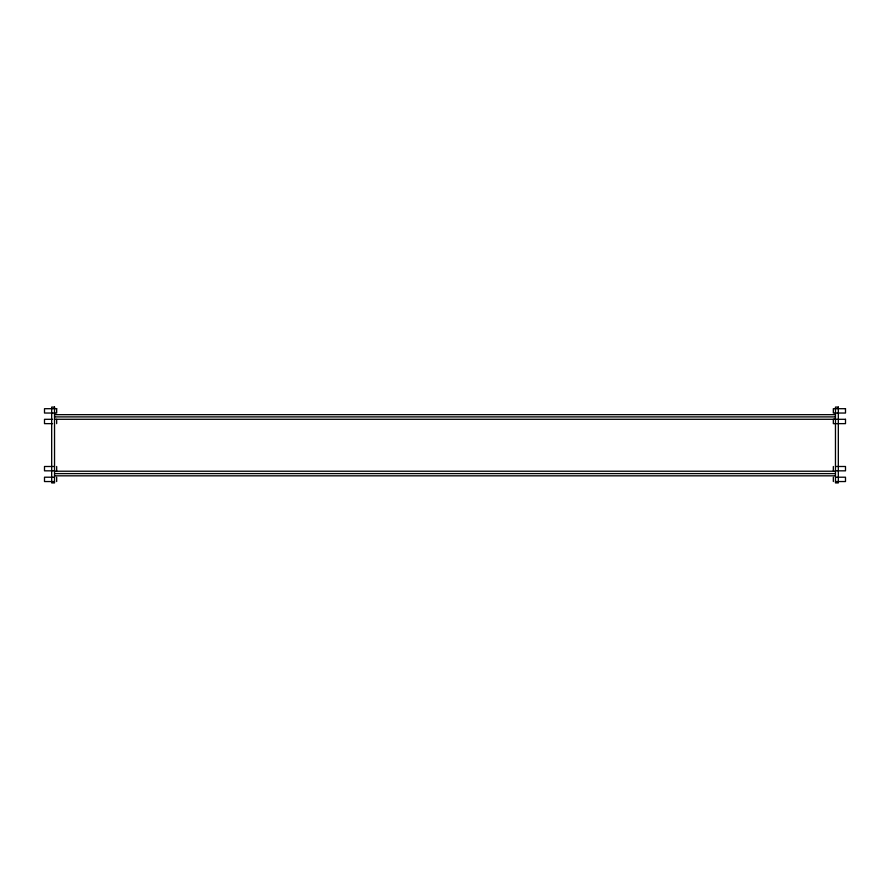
<?xml version="1.0" encoding="UTF-8"?>
<svg xmlns="http://www.w3.org/2000/svg" width="890" height="890" viewBox="0 0 890 890"><rect width="100%" height="100%" fill="white"/><g stroke="black" fill="none" stroke-linecap="round" stroke-linejoin="round"><path stroke-width="1.33" d="M54.535 414.662L835.465 414.662M54.535 416.898L835.465 416.898M54.535 419.279L835.465 419.279M52.621 419.301L44.5 419.301L44.5 423.64L52.621 423.64M54.535 466.493L44.5 466.493L44.5 470.832L54.535 470.832M835.465 466.493L845.5 466.493L845.5 470.832L835.465 470.832M54.535 471.222L835.465 471.222M54.535 473.602L835.465 473.602M54.535 475.827L835.465 475.827M54.535 477.207L44.5 477.207L44.5 481.546L54.535 481.546M835.465 477.207L845.5 477.207L845.5 481.546L835.465 481.546M833.329 466.493L833.329 470.832M833.329 477.207L833.329 481.546M56.671 419.301L56.671 423.64M56.671 466.493L56.671 470.832M56.671 477.207L56.671 481.546M54.535 407.075L51.676 407.075L51.676 482.925L54.535 482.925L54.535 407.075M838.324 407.075L835.465 407.075L835.465 482.925L838.324 482.925L838.324 407.075M56.671 408.699L44.5 408.699L44.5 413.038L56.671 413.038L56.671 408.699M845.5 408.699L833.329 408.699L833.329 413.038L845.5 413.038L845.5 408.699M845.5 419.301L833.329 419.301L833.329 423.64L845.5 423.64L845.5 419.301"/></g></svg>
